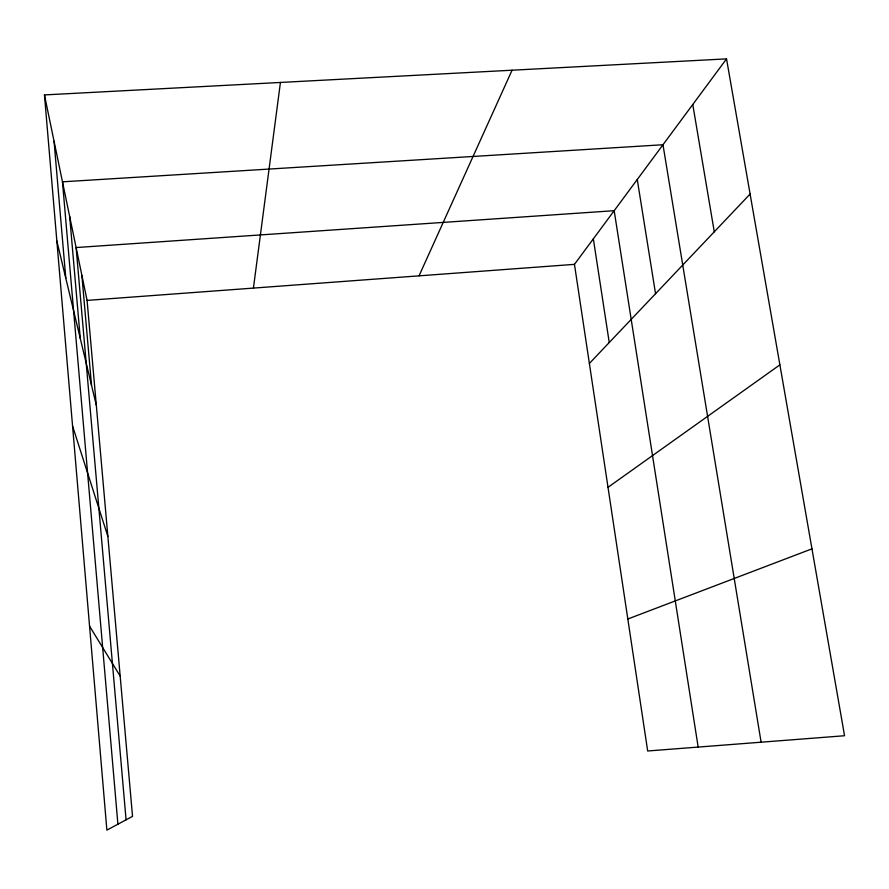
<?xml version="1.0" encoding="UTF-8"?>
<svg xmlns="http://www.w3.org/2000/svg" width="889" height="889" viewBox="0 0 889 889"><rect width="100%" height="100%" fill="white"/><g stroke="black" fill="none" stroke-linecap="round" stroke-linejoin="round"><path stroke-width="1.33" d="M253.421 288.092L280.435 82.455M419.041 275.846L512.075 70.209M726.535 58.874L844.55 735.736L647.681 750.994L574.461 264.355L726.535 58.874L44.45 94.923L106.88 830.126L132.528 816.358L87.078 300.393L44.45 94.923M589.374 363.468L750.094 194.046M608.009 487.316L779.886 364.857M627.823 619.011L811.957 548.846M87.078 300.393L574.461 264.355M89.556 626.156L120.171 676.096M72.576 426.075L107.869 536.378M56.852 240.975L96.312 405.206M692.764 104.502L714.278 231.807M761.106 742.204L662.983 144.74L62.474 181.823L117.904 824.214M637.257 179.5L655.549 293.714M698.165 747.082L614.177 210.693L76.11 247.553L126.071 819.825M593.341 238.841L609.243 342.521M81.877 275.334L91.523 385.281M69.686 216.572L80.266 338.431M54.062 141.284L65.797 278.19"/></g></svg>
